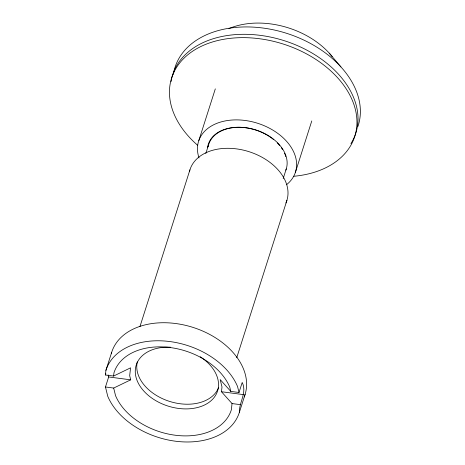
<?xml version="1.0" encoding="UTF-8"?>
<svg xmlns="http://www.w3.org/2000/svg" width="465" height="465" viewBox="0 0 465 465"><rect width="100%" height="100%" fill="white"/><g stroke="black" fill="none" stroke-linecap="round" stroke-linejoin="round"><path stroke-width="0.7" d="M108.182 374.982L108.665 376.952L105.468 386.979L113.681 388.054L130.694 379.835L129.683 375.697L130.56 367.838L113.594 376.057L105.404 374.988L105.915 370.396L111.67 352.36M113.594 376.057L113.942 372.918A61.531 42.408 17.7 0 1 169.556 347.465A61.531 42.408 17.7 0 1 229.745 387.101L230.797 391.414L239.01 392.489L242.207 382.468C247.182 392.6 239.097 402.115 239.365 412.35A69.942 48.209 17.7 0 1 176.142 441.291A69.942 48.209 17.7 0 1 107.729 396.238L105.468 386.979M240.231 404.631L232.041 403.562L221.468 391.733L221.997 387.002L220.183 379.579L230.797 391.414M232.041 403.562L231.338 409.828A61.531 42.408 17.7 0 1 175.724 435.287A61.531 42.408 17.7 0 1 115.541 395.651L113.681 388.054M105.404 374.988L105.828 373.651M198.805 140.633L215.312 88.867M139.959 326.552L189.935 169.835M205.809 153.52L208.68 144.528M283.179 178.601L286.266 168.923M295.275 172.701L311.783 120.935M236.726 357.736L286.922 200.328M239.365 412.35L245.113 394.314M108.665 376.952L130.694 379.835M221.468 391.733L243.428 394.611M329.255 53.155L340.909 66.908M239.01 392.489L237.551 386.514A69.942 48.209 17.7 0 0 169.138 341.461A69.942 48.209 17.7 0 0 105.915 370.396M207.535 147.742A40.67 28.034 17.7 0 1 232.686 127.584A40.67 28.034 17.7 0 1 273.763 139.698M277.355 142.97A40.67 28.034 17.7 0 1 279.622 145.475M281.273 147.614A40.67 28.034 17.7 0 1 282.511 149.463M284.534 153.264A40.67 28.034 17.7 0 1 285.062 154.531M285.318 155.229A40.67 28.034 17.7 0 1 285.766 156.624M199.026 157.966A50.836 35.038 17.7 0 1 256.727 122.987A50.836 35.038 17.7 0 1 286.649 184.605M200.217 356.76A42.687 29.423 17.7 0 1 203.815 405.335A42.687 29.423 17.7 0 1 139.041 384.538A42.687 29.423 17.7 0 1 170.434 347.198M111.286 353.702A69.942 48.209 17.7 0 1 193.609 327.593A69.942 48.209 17.7 0 1 244.177 396.947M218.655 387.455A42.687 29.423 17.7 0 1 169.696 401.446A42.687 29.423 17.7 0 1 137.303 361.88M208.186 146.458A40.67 28.034 17.7 0 1 255.297 129.799A40.67 28.034 17.7 0 1 285.836 170.173M189.563 171.184A50.836 35.038 17.7 0 1 249.763 151.921A50.836 35.038 17.7 0 1 285.934 202.961M197.561 145.202A96.116 66.251 17.7 0 1 207.169 43.791A96.116 66.251 17.7 0 1 346.111 88.716A96.116 66.251 17.7 0 1 293.688 176.281M171.062 81.608A96.116 66.251 17.7 0 1 287.446 41.745A96.116 66.251 17.7 0 1 350.947 143.58M173.416 74.237A96.116 66.251 17.7 0 1 282.29 32.021A96.116 66.251 17.7 0 1 357.969 126.37M228.919 28.598A72.342 49.865 17.7 0 1 332.173 56.579"/></g></svg>
